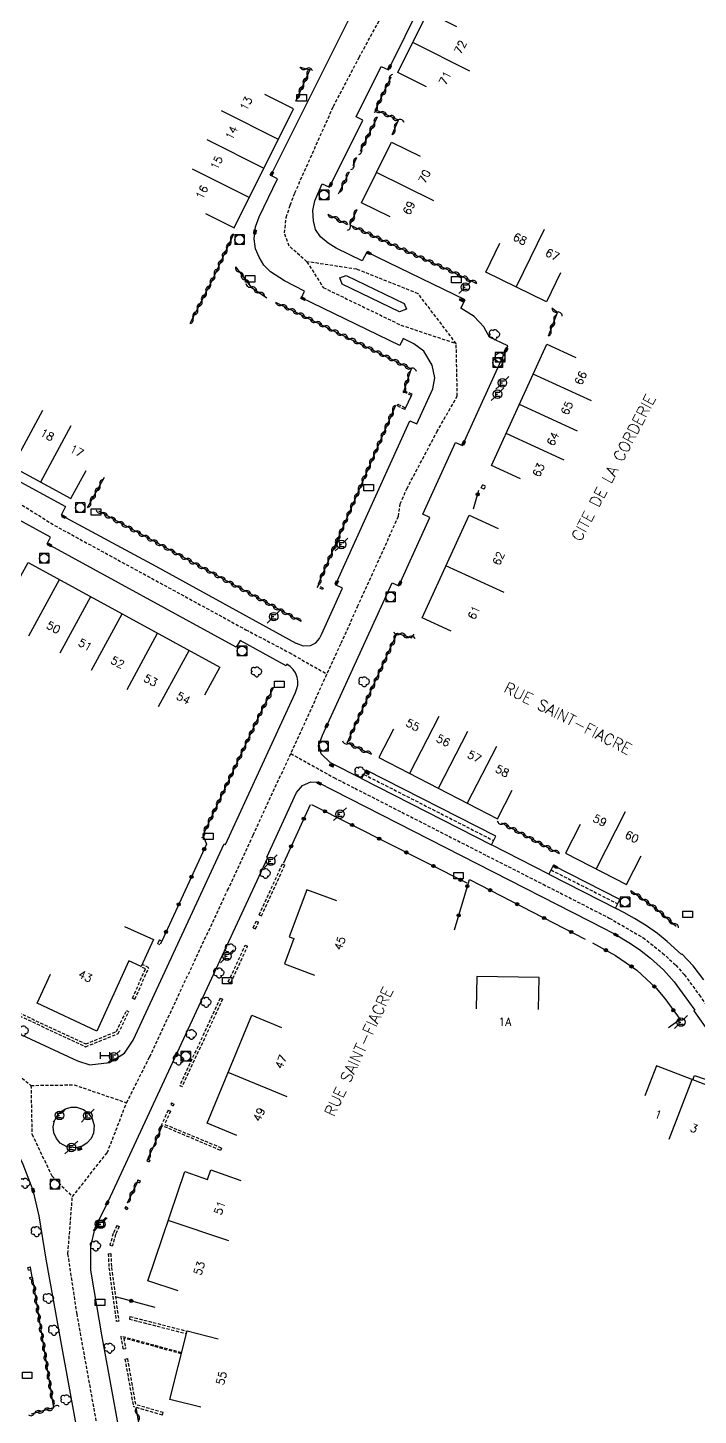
# Model space of a CAD drawing. Header units: millimetres. Extents: x 139999 to 141000, y 129000 to 130000.
# Drawn here: x 140169.9 to 140274.7, y 129657.5 to 129874.3 of the extents above; entities that cross this region are included whole.
import ezdxf
from ezdxf.enums import TextEntityAlignment as Align

# ---------------------------------------------------------------- set-up
doc = ezdxf.new("R2010")
doc.units = ezdxf.units.MM
doc.linetypes.add('DASHED', pattern=[0.75, 0.5, -0.25])
doc.layers.get('0').update_dxf_attribs({"linetype": 'CONTINUOUS'})
for name, color, linetype in [('W0001', 6, 'DASHED'), ('W0008', 7, 'CONTINUOUS'), ('W0100', 7, 'CONTINUOUS'), ('W0112', 1, 'DASHED'), ('W0300', 7, 'CONTINUOUS'), ('W0310', 3, 'CONTINUOUS'), ('W0322', 7, 'CONTINUOUS'), ('W0334', 7, 'CONTINUOUS'), ('W0400', 7, 'CONTINUOUS'), ('W0420', 7, 'CONTINUOUS'), ('W0471', 7, 'CONTINUOUS'), ('W0989', 7, 'CONTINUOUS'), ('W0991', 7, 'CONTINUOUS'), ('W1102', 7, 'CONTINUOUS'), ('w1471', 7, 'CONTINUOUS'), ('W1474', 7, 'CONTINUOUS')]:
    doc.layers.add(name, color=color, linetype=linetype)
doc.styles.get("Standard").update_dxf_attribs({"font": 'romans.shx', "width": 0.85})

# ---------------------------------------------------------------- blocks, each defined once
blk = doc.blocks.new('T300')
for p, q in [((-0.8, 0.51), (-0.86, 0.34)), ((-0.86, 0.34), (-0.86, 0.17)), ((-0.86, 0.17), (-0.74, 0.06)), ((-0.69, 0.63), (-0.8, 0.51)), ((-0.8, -0.06), (-0.74, 0.06)), ((-0.74, 0.06), (-0.69, 0.11)), ((-0.57, 0.69), (-0.69, 0.63)), ((-0.46, 0.69), (-0.57, 0.69)), ((-0.29, 0.63), (-0.46, 0.69)), ((-0.29, 0.63), (-0.17, 0.74)), ((-0.23, 0.57), (-0.29, 0.63)), ((-0.17, 0.74), (-0.06, 0.8)), ((-0.06, 0.8), (0.06, 0.8)), ((0.06, 0.8), (0.23, 0.74)), ((0.23, 0.74), (0.34, 0.63)), ((0.34, 0.63), (0.4, 0.51)), ((0.46, 0.46), (0.34, 0.46)), ((0.4, 0.51), (0.4, 0.46)), ((0.57, 0.4), (0.46, 0.46)), ((0.57, 0.4), (0.69, 0.29)), ((0.69, 0.29), (0.74, 0.17)), ((0.74, 0.06), (0.69, -0.17)), ((0.74, 0.17), (0.74, 0.06)), ((-0.8, -0.17), (-0.8, -0.06)), ((-0.8, -0.23), (-0.8, -0.17)), ((-0.74, -0.34), (-0.8, -0.23)), ((-0.69, -0.4), (-0.74, -0.34)), ((-0.51, -0.46), (-0.69, -0.4)), ((-0.4, -0.46), (-0.51, -0.46)), ((-0.4, -0.46), (-0.34, -0.46)), ((-0.34, -0.46), (-0.34, -0.4)), ((-0.34, -0.51), (-0.34, -0.46)), ((-0.29, -0.63), (-0.34, -0.51)), ((-0.17, -0.74), (-0.29, -0.63)), ((-0.06, -0.8), (-0.17, -0.74)), ((0.06, -0.8), (-0.06, -0.8)), ((0.17, -0.74), (0.06, -0.8)), ((0.23, -0.69), (0.17, -0.74)), ((0.29, -0.46), (0.23, -0.46)), ((0.29, -0.63), (0.23, -0.69)), ((0.46, -0.4), (0.29, -0.46)), ((0.34, -0.51), (0.29, -0.63)), ((0.34, -0.51), (0.34, -0.46)), ((0.57, -0.34), (0.46, -0.4)), ((0.63, -0.29), (0.57, -0.34)), ((0.69, -0.17), (0.63, -0.29))]:
    blk.add_line(p, q)
blk = doc.blocks.new('T400')
at = {"color": 0, "linetype": 'ByBlock', "lineweight": -2}
for p, q in [((-0.15, -0.25), (-0.15, 0.3)), ((-0.15, 0.3), (0.15, 0.3)), ((-0.15, 0.15), (0.15, 0.15)), ((-0.15, 0), (0.15, 0)), ((0.15, 0.3), (0.15, -0.25)), ((-0.15, -0.15), (0.15, -0.15)), ((-0.15, -0.25), (-0.15, -0.3)), ((-0.15, -0.3), (0.15, -0.3)), ((0.15, -0.3), (0.15, -0.25))]:
    blk.add_line(p, q, dxfattribs=at)
blk = doc.blocks.new('T420')
for p, q in [((0.75, 0.75), (-0.75, 0.75)), ((-0.75, 0.75), (-0.75, -0.75)), ((0.75, 0.75), (0.75, -0.75)), ((0.75, -0.75), (-0.75, -0.75))]:
    blk.add_line(p, q)
blk.add_ellipse((0, 0), major_axis=(-0.53, 0.53), ratio=1, start_param=3.926991, end_param=10.210176)
blk = doc.blocks.new('T1471')
at = {"color": 0, "linetype": 'Continuous', "flags": 128}
blk.add_lwpolyline([(-0.75, -0.5), (-0.75, 0.5), (0.75, 0.5), (0.75, -0.5), (-0.75, -0.5)], dxfattribs=at)
blk = doc.blocks.new('T471')
for p, q in [((-0.333334, 0.333334), (-0.333334, -0.333334)), ((-0.333334, 0.333334), (0.333334, 0.333334)), ((-0.333334, 0), (0, 0)), ((0.500001, 0.500001), (1.000002, 1.000002)), ((-0.500001, -0.500001), (-1.000002, -1.000002)), ((-0.333334, -0.333334), (0.333334, -0.333334))]:
    blk.add_line(p, q)
blk.add_ellipse((0, 0), major_axis=(0.471405, 0.471405), ratio=1, start_param=5.4977871438, end_param=11.780972451)
blk = doc.blocks.new('t322o')
at = {"color": 0, "linetype": 'Continuous'}
for radius in [0.25, 0.15]:
    blk.add_circle((0, 0), radius, dxfattribs=at)
blk = doc.blocks.new('t310o')
at = {"color": 0, "linetype": 'Continuous'}
for centre, start, end in [((-0.5, 0.38), 216.8699, 323.1304), ((0.5, -0.37), 36.8699, 143.1303)]:
    blk.add_arc(centre, 0.625, start, end, dxfattribs=at)
blk = doc.blocks.new('T1474')
at = {"color": 0, "linetype": 'Continuous', "flags": 128}
for points in [[(-0.75, -0.5), (-0.75, 0.5)], [(-0.75, 0), (0.75, 0)], [(0.75, 0), (0.75, -0.5), (0.75, 0.5)]]:
    blk.add_lwpolyline(points, dxfattribs=at)

msp = doc.modelspace()

# ---------------------------------------------------------------- linework, layer by layer
at = {"layer": 'W0001'}
for p, q in [((140222.46, 129757.62), (140242.74, 129747.28)), ((140251.72, 129742.7), (140262.12, 129737.41))]:
    msp.add_line(p, q, dxfattribs=at)
for points in [[(140166.72, 129712.07), (140170.42, 129709.03), (140177.17, 129709.12), (140185.37, 129706.33), (140188.98, 129713.49), (140201.17, 129739.52), (140205.17, 129748.14), (140212.75, 129764.61), (140218.9, 129778.11), (140221.49, 129783.82), (140227.88, 129797.93), (140228.14, 129799.86), (140229.18, 129802.24), (140233.87, 129811.11), (140237.07, 129816.72), (140236.9, 129824.92), (140230.95, 129832.71), (140221.34, 129836.53), (140213.56, 129837.71), (140210.78, 129840.14), (140210.05, 129842.21), (140210.34, 129844.63), (140210.96, 129846.56), (140211.66, 129848.44), (140217.7, 129861.96), (140221.72, 129869.61), (140227.28, 129879.82)], [(140213.56, 129837.71), (140216.1, 129833.67), (140228.26, 129827.8), (140236.9, 129824.92)], [(140000, 129673.34), (140003.42, 129679.55), (140010.02, 129691.54), (140018.09, 129706.14), (140026.48, 129721.39), (140034.7, 129736.38), (140044.43, 129753.99), (140046.88, 129758.44), (140052.76, 129767.05), (140057.42, 129775.4), (140069.03, 129800.22), (140081.41, 129828.71), (140087.44, 129836.5), (140116.22, 129822.68), (140128.43, 129822.01), (140133.73, 129818.46), (140139.93, 129814.44), (140163.96, 129802.89), (140174.11, 129796.51), (140204.02, 129780.22), (140210.81, 129776.64), (140216.7, 129773.28)], [(140211.04, 129760.89), (140217.78, 129757.11), (140221.04, 129755.45), (140241.68, 129744.92), (140250.47, 129740.46), (140260.82, 129735.18), (140266.09, 129732.12), (140269.14, 129729.71), (140271.23, 129727.81), (140272.55, 129726.34), (140274.88, 129723.16), (140279.81, 129716.19), (140283.16, 129711.28), (140284.46, 129709.11), (140285.88, 129706.26), (140288.94, 129699.08), (140292.63, 129690.36), (140299.35, 129674.46), (140306.38, 129657.84), (140312.86, 129642.51), (140316.64, 129633.57), (140318.76, 129626.14), (140319.05, 129620.25)], [(140170.42, 129709.03), (140170.58, 129701.42), (140173.68, 129694.91), (140176.9, 129691.66)], [(140189.39, 129605.15), (140188.73, 129612.12), (140186.85, 129622.61), (140184.54, 129635.23), (140180.37, 129658.11), (140177.62, 129673.32), (140176.2, 129682.77), (140176.9, 129691.66), (140182.35, 129698.51), (140185.37, 129706.33)]]:
    msp.add_lwpolyline(points, dxfattribs=at)
at = {"layer": 'W0008'}
for p, q in [((140222.07, 129756.98), (140242.4, 129746.59)), ((140251.36, 129742.03), (140262.13, 129736.56))]:
    msp.add_line(p, q, dxfattribs=at)
for points in [[(140141.45, 129818.14), (140175.83, 129799.47), (140175.13, 129798.12), (140189.92, 129790.12), (140211.85, 129778.11), (140211.87, 129778.12), (140212.99, 129777.69), (140214.1, 129777.73), (140214.94, 129778.19), (140215.51, 129778.83), (140215.86, 129779.46), (140219.14, 129786.72), (140218.04, 129787.22), (140229.65, 129812.83), (140230.75, 129812.38), (140233.24, 129817.86), (140233.53, 129819.55), (140233.12, 129821.55), (140231.86, 129823.71), (140230.25, 129824.9), (140228.6, 129825.69), (140228.06, 129824.64), (140212.69, 129832.08), (140213.18, 129833.12), (140210.06, 129834.7), (140207.85, 129836.12), (140206.85, 129837.15), (140206.1, 129838.42), (140205.51, 129839.73), (140205.33, 129841.29), (140205.54, 129843.13), (140206.12, 129844.69), (140208.97, 129850.63), (140207.93, 129851.15), (140222.98, 129881.32)], [(140275.59, 129725.55), (140273.94, 129727.69), (140272.23, 129729.56), (140272.1, 129729.46), (140269.86, 129731.51), (140268.34, 129732.78), (140266.62, 129733.98), (140264.75, 129735.12), (140263.12, 129736.02), (140261.8, 129736.74), (140262.45, 129738.07), (140252.07, 129743.37), (140251.36, 129742.03), (140242.4, 129746.59), (140243.09, 129747.96), (140222.82, 129758.29), (140222.1, 129756.95), (140222.07, 129756.98), (140217.24, 129759.44), (140215.78, 129760.81), (140215.45, 129762.32), (140215.99, 129763.73), (140226.86, 129787.53), (140227.95, 129787.09), (140232.78, 129797.74), (140231.69, 129798.25), (140236.81, 129809.44), (140237.89, 129808.98), (140244.98, 129824.56), (140244.99, 129824.58), (140242.11, 129825.93), (140241.23, 129827.51), (140239.71, 129829.17), (140237.6, 129830.45), (140238.28, 129831.77), (140222.91, 129839.21), (140222.22, 129837.86), (140218.11, 129839.83), (140216.89, 129840.6), (140215.67, 129841.6), (140214.9, 129842.76), (140214.6, 129844.07), (140214.5, 129845.68), (140214.79, 129847.19), (140215.96, 129849.88), (140217.1, 129849.34), (140222.32, 129859.79), (140221.27, 129860.36), (140225.18, 129868.22), (140226.3, 129867.7), (140231.52, 129878.21)], [(140224.24, 129833.38), (140228.75, 129831.18), (140229.12, 129830.27), (140228.02, 129829.86), (140219.06, 129834.19), (140218.69, 129835.19), (140219.72, 129835.55), (140224.24, 129833.38)], [(140152.06, 129724.74), (140177.68, 129712.86), (140179.64, 129712.25), (140182.7, 129712.6), (140185.05, 129714.09), (140186.4, 129716.1), (140186.78, 129716.88), (140200.63, 129746.78), (140200.81, 129746.68), (140211.76, 129770.41), (140211.99, 129771.01), (140212.12, 129771.58), (140212.12, 129772.16), (140212.02, 129772.81), (140211.75, 129773.5), (140211.41, 129774.02), (140210.92, 129774.49), (140210.41, 129774.84), (140210.3, 129774.58), (140203.15, 129778.52), (140202.52, 129777.47), (140172.98, 129793.64), (140173.49, 129794.69), (140162.5, 129800.67)], [(140049.77, 129757.4), (140051.7, 129759.76), (140054.4, 129761.12), (140057.73, 129761.01), (140058.96, 129760.58), (140094.42, 129744.1), (140129.45, 129727.79), (140136.1, 129724.94), (140146.43, 129720.14), (140152.96, 129716.62), (140157.14, 129713.4), (140161.99, 129708.44), (140166.52, 129702.02), (140169.14, 129696.73), (140170.74, 129692.65), (140171.67, 129688.66), (140172.73, 129681.88), (140175.14, 129668.62), (140180.49, 129639.27)], [(140186.65, 129641.8), (140181.51, 129670.07), (140180.29, 129677.09), (140179.76, 129680.19), (140179.78, 129683.85), (140180.45, 129686.78), (140182.53, 129691.02), (140199.03, 129726.47), (140207.45, 129744.62), (140207.27, 129744.71), (140211.91, 129754.8), (140212.88, 129755.86), (140214.16, 129756.45), (140215.19, 129756.38), (140260.11, 129733.49), (140261.9, 129732.53), (140263.89, 129731.38), (140265.54, 129730.28), (140267.29, 129728.93), (140269.31, 129727.1), (140270.99, 129725.21), (140272.24, 129723.49), (140274.18, 129720.8), (140274.02, 129720.7), (140276.7, 129716.94)], [(140177.53, 129705.63), (140178.66, 129705.25), (140179.33, 129704.76), (140179.98, 129703.87), (140180.3, 129702.78), (140180.2, 129701.59), (140179.82, 129700.73), (140179.17, 129699.99), (140178.43, 129699.52), (140177.49, 129699.26), (140176.02, 129699.42), (140174.99, 129700.03), (140174.39, 129700.73), (140173.99, 129701.65), (140173.89, 129702.56), (140174.08, 129703.51), (140174.52, 129704.35), (140175.02, 129704.89), (140175.81, 129705.38), (140176.73, 129705.63), (140177.53, 129705.63)]]:
    msp.add_lwpolyline(points, dxfattribs=at)
at = {"layer": 'W0100'}
for points in [[(140232.24, 129865.01), (140227.76, 129867.24), (140232.44, 129876.68), (140236.92, 129874.46)], [(140197.71, 129845.21), (140202.19, 129842.98), (140211.47, 129861.6), (140206.99, 129863.83)], [(140226.58, 129844.69), (140222.1, 129846.9), (140226.78, 129856.38), (140231.26, 129854.17)], [(140253.22, 129835.95), (140251.03, 129831.45), (140241.52, 129836.09), (140243.71, 129840.58)], [(140246.94, 129803.79), (140242.4, 129805.87), (140251.08, 129824.81), (140255.62, 129822.72)], [(140160.72, 129815.05), (140158.33, 129810.66), (140176.63, 129800.69), (140179.03, 129805.08)], [(140236.13, 129780.01), (140231.58, 129782.09), (140238.92, 129798.12), (140243.46, 129796.04)], [(140167.61, 129786.32), (140170, 129790.71), (140199.96, 129774.38), (140197.56, 129769.99)], [(140227.07, 129764.67), (140224.78, 129760.23), (140243.33, 129750.69), (140245.62, 129755.13)], [(140256.26, 129749.77), (140253.98, 129745.32), (140263.53, 129740.43), (140265.81, 129744.88)], [(140218.22, 129737.87), (140213.53, 129739.61), (140210.78, 129732.22), (140211.53, 129731.96), (140210.08, 129728), (140214.77, 129726.28)], [(140185.04, 129733.88), (140189.59, 129731.8), (140187.67, 129727.59), (140185.7, 129728.49), (140180.71, 129717.53), (140171.39, 129721.87), (140173.5, 129726.4)], [(140249.77, 129720.89), (140249.84, 129725.89), (140240.11, 129726.02), (140240.04, 129721.02)], [(140202.6, 129701.23), (140197.97, 129703.14), (140204.95, 129720.01), (140209.57, 129718.1)], [(140280.25, 129697.4), (140282.05, 129702.07), (140280.04, 129704.48), (140278.68, 129704.71), (140279.73, 129707.65), (140268.19, 129712.1), (140266.4, 129707.43)], [(140193.41, 129676.92), (140188.67, 129678.53), (140194.46, 129695.57), (140198.01, 129694.35), (140198.53, 129695.82), (140203.25, 129694.16)], [(140196.97, 129658.75), (140192.12, 129659.99), (140194.86, 129670.69), (140199.7, 129669.45)]]:
    msp.add_lwpolyline(points, dxfattribs=at)
at = {"layer": 'W0112'}
for p, q in [((140228.62, 129817.37), (140228.71, 129817.55)), ((140227.68, 129815.23), (140227.79, 129815.47)), ((140227.79, 129815.47), (140228.99, 129814.85)), ((140241.48, 129802.62), (140241.02, 129802.83)), ((140241.25, 129802.16), (140241.48, 129802.62)), ((140215.26, 129787.07), (140215.16, 129786.87)), ((140216.12, 129786.7), (140215.26, 129787.07)), ((140209.75, 129743.62), (140210.12, 129743.46)), ((140206.09, 129735.68), (140206.45, 129735.51)), ((140205.17, 129733.65), (140205.53, 129733.49)), ((140205.64, 129734.69), (140206, 129734.52)), ((140190.55, 129731.01), (140190.2, 129731.2)), ((140190.51, 129731.75), (140190.86, 129731.55)), ((140203.92, 129730.94), (140204.28, 129730.77)), ((140201.27, 129725.23), (140201.64, 129725.06)), ((140186.3, 129722.67), (140186.66, 129722.51)), ((140200.02, 129722.66), (140200.38, 129722.49)), ((140185.35, 129720.71), (140185.7, 129720.54)), ((140193.68, 129709.04), (140194.04, 129708.87)), ((140191.86, 129705.15), (140192.22, 129704.99)), ((140192.27, 129706.03), (140192.63, 129705.85)), ((140192.41, 129706.3), (140192.77, 129706.12)), ((140192.22, 129704.99), (140191.3, 129702.93)), ((140200.2, 129699.25), (140191.3, 129702.93)), ((140200.2, 129699.25), (140200.05, 129698.88)), ((140188.51, 129697.24), (140188.88, 129697.08)), ((140188.62, 129697.5), (140188.99, 129697.34)), ((140187.11, 129694.26), (140187.49, 129694.12)), ((140187.01, 129693.98), (140187.39, 129693.84)), ((140185.08, 129689.87), (140185.43, 129689.67)), ((140185.23, 129690.12), (140185.57, 129689.92)), ((140183.83, 129687.15), (140184.19, 129686.99)), ((140182.77, 129684.1), (140183.15, 129683.99)), ((140182.51, 129682.73), (140182.9, 129682.75)), ((140169.93, 129680.58), (140170.33, 129680.67)), ((140170.02, 129680.18), (140170.41, 129680.27)), ((140170.24, 129679.03), (140170.63, 129679.12)), ((140170.3, 129678.75), (140170.69, 129678.83)), ((140185.9, 129672.93), (140185.8, 129672.54)), ((140184.15, 129672.19), (140183.76, 129672.13)), ((140184.46, 129669.85), (140184.81, 129667.86)), ((140193.96, 129667.28), (140184.46, 129669.85)), ((140184.92, 129669.55), (140185.2, 129667.92)), ((140193.91, 129667.11), (140184.92, 129669.55)), ((140184.81, 129667.86), (140185.2, 129667.92)), ((140185.11, 129666.29), (140185.5, 129666.36)), ((140185.11, 129666.29), (140186.43, 129658.86)), ((140185.5, 129666.36), (140186.77, 129659.17)), ((140190.98, 129657.53), (140186.43, 129658.86)), ((140191.09, 129657.92), (140186.77, 129659.17)), ((140190.98, 129657.53), (140191.09, 129657.92))]:
    msp.add_line(p, q, dxfattribs=at)
for points in [[(140229.82, 129816.66), (140229.9, 129816.83), (140228.62, 129817.37)], [(140229.9, 129816.83), (140229.99, 129817), (140228.71, 129817.55)], [(140227.68, 129815.23), (140228.89, 129814.61), (140228.99, 129814.85)], [(140241.25, 129802.16), (140240.8, 129802.37), (140241.02, 129802.83)], [(140216.12, 129786.7), (140216.02, 129786.5), (140215.16, 129786.87)], [(140206.09, 129735.68), (140209.75, 129743.62)], [(140206.45, 129735.51), (140210.12, 129743.46)], [(140205.17, 129733.65), (140205.64, 129734.69)], [(140205.53, 129733.49), (140206, 129734.52)], [(140190.51, 129731.75), (140190.2, 129731.2)], [(140190.86, 129731.55), (140190.55, 129731.01)], [(140201.27, 129725.23), (140203.92, 129730.94)], [(140201.64, 129725.06), (140204.28, 129730.77)], [(140186.3, 129722.67), (140188.32, 129727.23), (140187.62, 129727.57)], [(140186.66, 129722.51), (140188.85, 129727.42), (140187.8, 129727.93)], [(140200.02, 129722.66), (140193.68, 129709.04)], [(140200.38, 129722.49), (140194.04, 129708.87)], [(140167.94, 129720.22), (140178.97, 129715.07), (140184.07, 129717.13), (140185.7, 129720.54)], [(140168.46, 129720.41), (140178.98, 129715.51), (140183.77, 129717.45), (140185.35, 129720.71)], [(140191.86, 129705.15), (140190.8, 129702.79)], [(140192.41, 129706.3), (140192.27, 129706.03)], [(140192.77, 129706.12), (140192.63, 129705.85)], [(140200.05, 129698.88), (140190.8, 129702.79)], [(140188.62, 129697.5), (140188.51, 129697.24)], [(140188.99, 129697.34), (140188.88, 129697.08)], [(140187.11, 129694.26), (140187.01, 129693.98)], [(140187.49, 129694.12), (140187.39, 129693.84)], [(140185.23, 129690.12), (140185.08, 129689.87)], [(140185.57, 129689.92), (140185.43, 129689.67)], [(140183.83, 129687.15), (140183.26, 129685.91), (140182.77, 129684.1)], [(140184.19, 129686.99), (140183.64, 129685.77), (140183.15, 129683.99)], [(140182.51, 129682.73), (140182.61, 129680.55), (140183.76, 129672.13)], [(140182.9, 129682.75), (140183.01, 129680.59), (140184.15, 129672.19)], [(140170.02, 129680.18), (140169.93, 129680.58)], [(140170.3, 129678.75), (140170.24, 129679.03)], [(140170.41, 129680.27), (140170.33, 129680.67)], [(140170.69, 129678.83), (140170.63, 129679.12)], [(140185.8, 129672.54), (140194.72, 129670.26)], [(140185.9, 129672.93), (140194.82, 129670.65)]]:
    msp.add_lwpolyline(points, dxfattribs=at)
at = {"layer": 'W0310'}
for p, q in [((140224.54, 129860.29), (140221.89, 129854.94)), ((140221.31, 129853.92), (140220.72, 129852.7)), ((140220.17, 129851.7), (140218.43, 129848.23)), ((140216.84, 129845.12), (140219.86, 129843.51)), ((140227.39, 129815.25), (140215.32, 129787.31)), ((140179.26, 129799.32), (140181.9, 129804.05)), ((140212.68, 129781.49), (140181.04, 129798.72)), ((140253.05, 129745.22), (140244.02, 129750.01)), ((140190.89, 129702.68), (140189.87, 129700.27)), ((140189.49, 129699.3), (140188.67, 129697.62)), ((140187.03, 129693.87), (140185.45, 129690.65))]:
    msp.add_line(p, q, dxfattribs=at)
for points in [[(140212.48, 129868.1), (140214, 129867.68), (140211.78, 129862.74)], [(140226.88, 129857.6), (140227.89, 129859.82), (140224.27, 129861.44), (140226.75, 129866.57)], [(140221.38, 129845.8), (140220.26, 129843.44), (140225.83, 129840.86), (140236.11, 129836.22), (140240.06, 129834.31)], [(140202.08, 129841.99), (140198.79, 129834.95), (140195.27, 129828.03)], [(140202.41, 129836.89), (140203.58, 129835.32), (140204.84, 129833.74), (140207.3, 129832.07)], [(140208.67, 129831.36), (140217.2, 129827.18), (140229.84, 129820.97), (140228.71, 129817.55)], [(140251.31, 129826.13), (140252.74, 129829.77), (140251.87, 129830.44)], [(140223.67, 129760.75), (140219.84, 129762.53), (140227.69, 129779.68), (140229.91, 129778.96), (140230.31, 129779.54)], [(140208.36, 129771.2), (140206.48, 129767.58), (140197.27, 129748.11)], [(140264.17, 129739.48), (140268, 129736.77), (140271.3, 129733.92)], [(140170.67, 129678.8), (140173.97, 129658.65), (140170.47, 129657.7)], [(140190.11, 129647.11), (140189.11, 129647.49), (140188.71, 129648.32), (140186.88, 129658.7)]]:
    msp.add_lwpolyline(points, dxfattribs=at)
at = {"layer": 'W0322'}
for p, q in [((140239.6, 129799.09), (140240.45, 129802.03)), ((140214.06, 129752.85), (140209.88, 129743.75)), ((140214.26, 129752.92), (140238.54, 129740.68)), ((140183.79, 129675.99), (140189.77, 129674.39))]:
    msp.add_line(p, q, dxfattribs=at)
for points in [[(140197.27, 129748.11), (140197.88, 129746.73), (140190.86, 129731.55)], [(140236.61, 129733.33), (140238.96, 129741.21), (140257.06, 129731.87)], [(140258.22, 129731.3), (140261.79, 129729.35), (140265.15, 129727.05), (140268.15, 129724.21), (140269.49, 129722.63), (140271.9, 129719.32), (140270.07, 129718.05)]]:
    msp.add_lwpolyline(points, dxfattribs=at)
at = {"layer": 'W0334'}
msp.add_line((140273.88, 129709.91), (140274.14, 129710.59), dxfattribs=at)
for points in [[(140228.99, 129814.85), (140229.9, 129816.83)], [(140274.14, 129710.59), (140275.82, 129709.99)], [(140189.87, 129700.27), (140189.49, 129699.3)], [(140170.63, 129679.12), (140170.41, 129680.27)]]:
    msp.add_lwpolyline(points, dxfattribs=at)
at = {"layer": 'W1102'}
for p, q in [((140239.05, 129867.49), (140230.09, 129871.93)), ((140200.14, 129861.3), (140209.09, 129856.84)), ((140197.9, 129856.79), (140206.85, 129852.33)), ((140195.61, 129852.21), (140204.56, 129847.74)), ((140233.4, 129847.21), (140224.44, 129851.64)), ((140250.67, 129842.75), (140246.29, 129833.76)), ((140258.02, 129815.95), (140248.93, 129820.12)), ((140172.25, 129814.46), (140167.47, 129805.68)), ((140255.86, 129811.24), (140246.77, 129815.4)), ((140176.67, 129812.06), (140171.89, 129803.27)), ((140253.77, 129806.69), (140244.68, 129810.86)), ((140244.39, 129786.04), (140235.29, 129790.2)), ((140170.08, 129779.27), (140174.86, 129788.05)), ((140174.99, 129776.6), (140179.78, 129785.38)), ((140179.91, 129773.91), (140184.7, 129782.7)), ((140185.44, 129770.9), (140190.22, 129779.68)), ((140190.37, 129768.21), (140195.16, 129776.99)), ((140234.16, 129766.65), (140229.59, 129757.75)), ((140238.67, 129764.33), (140234.1, 129755.43)), ((140243.19, 129762), (140238.62, 129753.11)), ((140263.33, 129751.77), (140258.77, 129742.87)), ((140210.49, 129707.23), (140201.24, 129711.05)), ((140270.2, 129700.61), (140273.79, 129709.94)), ((140201.34, 129684.73), (140191.87, 129687.94))]:
    msp.add_line(p, q, dxfattribs=at)

# ---------------------------------------------------------------- block references
at = {"layer": 'W0300'}
for p in [(140242.93, 129826.32), (140205.72, 129773.63), (140222.54, 129772.07), (140221.89, 129757.98), (140207.09, 129742.14), (140201.65, 129730.36), (140199.84, 129726.59), (140197.82, 129722), (140169.24, 129717.55), (140195.52, 129716.99), (140193.52, 129712.99), (140169.52, 129693.73), (140171.3, 129686.18), (140180.56, 129683.94), (140173.2, 129675.74), (140174.02, 129670.77), (140182.74, 129667.98), (140175.96, 129659.92)]:
    msp.add_blockref('T300', p, dxfattribs=at)
at = {"layer": 'W0310'}
for p, rotation in [((140213.44, 129867.83), 344.7576110505482), ((140213.62, 129866.84), 245.7818895651757), ((140213.01, 129865.47), 245.7818895651757), ((140225.84, 129864.68), 64.24503066870676), ((140226.49, 129866.03), 64.24503066870676), ((140212.39, 129864.11), 245.7818895651757), ((140225.18, 129863.33), 64.24503066870676), ((140224.53, 129861.98), 64.24503066870676), ((140225.09, 129861.07), 155.9199408208495), ((140226.46, 129860.46), 155.9199408208495), ((140223.43, 129858.05), 243.6364785831689), ((140224.1, 129859.4), 243.6364785831689), ((140227.3, 129858.51), 65.6747744508466), ((140227.83, 129859.85), 155.9199408208495), ((140222.77, 129856.71), 243.6364785831689), ((140222.1, 129855.37), 243.6364785831689), ((140220.88, 129853.02), 244.1715241134775), ((140219.05, 129849.47), 243.38220995986), ((140219.72, 129850.81), 243.38220995986), ((140220.95, 129844.9), 244.7569988074443), ((140217.73, 129844.65), 331.9502228029862), ((140219.05, 129843.94), 331.9502228029862), ((140220.31, 129843.54), 244.7569988074443), ((140201.66, 129841.09), 244.9509505834489), ((140221.52, 129842.86), 335.169272840819), ((140222.88, 129842.23), 335.169272840819), ((140224.24, 129841.6), 335.169272840819), ((140225.6, 129840.97), 335.169272840819), ((140200.39, 129838.37), 244.9509505834489), ((140201.03, 129839.73), 244.9509505834489), ((140226.97, 129840.35), 335.6953095457087), ((140228.34, 129839.73), 335.6953095457087), ((140229.7, 129839.11), 335.6953095457087), ((140199.76, 129837.01), 244.9509505834489), ((140231.07, 129838.49), 335.6953095457087), ((140232.44, 129837.88), 335.6953095457087), ((140233.8, 129837.26), 335.6953095457087), ((140235.17, 129836.64), 335.6953095457087), ((140198.46, 129834.3), 243.055512121503), ((140199.12, 129835.65), 244.9509505834489), ((140203, 129836.09), 306.5714481406491), ((140203.91, 129834.89), 308.7042262268048), ((140236.53, 129836.01), 334.2172254786012), ((140237.88, 129835.36), 334.2172254786012), ((140239.23, 129834.71), 334.2172254786012), ((140197.79, 129832.97), 243.055512121503), ((140204.86, 129833.73), 325.8020010613284), ((140206.1, 129832.88), 325.8020010613284), ((140196.43, 129830.29), 243.055512121503), ((140197.11, 129831.63), 243.055512121503), ((140209.57, 129830.92), 333.8750013869201), ((140210.92, 129830.26), 333.8750013869201), ((140195.75, 129828.95), 243.055512121503), ((140212.27, 129829.6), 333.8750013869201), ((140213.61, 129828.94), 333.8750013869201), ((140214.96, 129828.28), 333.8750013869201), ((140252.23, 129828.46), 68.45428927575335), ((140252.67, 129829.83), 142.4536292242202), ((140216.31, 129827.62), 333.8750013869201), ((140217.65, 129826.96), 333.816771848258), ((140219, 129826.3), 333.816771848258), ((140251.68, 129827.06), 68.45428927575335), ((140220.35, 129825.64), 333.816771848258), ((140221.69, 129824.98), 333.816771848258), ((140223.04, 129824.31), 333.816771848258), ((140224.38, 129823.65), 333.816771848258), ((140225.73, 129822.99), 333.816771848258), ((140227.08, 129822.33), 333.816771848258), ((140228.42, 129821.66), 333.816771848258), ((140229.77, 129821), 333.816771848258), ((140229.39, 129819.62), 251.6556657269364), ((140228.92, 129818.2), 251.6556657269364), ((140226.4, 129812.96), 246.6289758679125), ((140226.99, 129814.33), 246.6289758679125), ((140225.21, 129810.2), 246.6289758679125), ((140225.8, 129811.58), 246.6289758679125), ((140224.61, 129808.83), 246.6289758679125), ((140223.42, 129806.07), 246.6289758679125), ((140224.02, 129807.45), 246.6289758679125), ((140222.83, 129804.7), 246.6289758679125), ((140181.21, 129802.81), 60.82419465229304), ((140221.64, 129801.94), 246.6289758679125), ((140222.23, 129803.32), 246.6289758679125), ((140179.74, 129800.19), 60.82419465229304), ((140180.48, 129801.5), 60.82419465229304), ((140221.04, 129800.57), 246.6289758679125), ((140181.51, 129798.46), 151.4320204297331), ((140182.82, 129797.74), 151.4320204297331), ((140219.85, 129797.81), 246.6289758679125), ((140220.45, 129799.19), 246.6289758679125), ((140184.14, 129797.03), 151.4320204297331), ((140185.46, 129796.31), 151.4320204297331), ((140186.78, 129795.59), 151.4320204297331), ((140218.66, 129795.06), 246.6289758679125), ((140219.26, 129796.43), 246.6289758679125), ((140188.09, 129794.88), 151.4320204297331), ((140189.41, 129794.16), 151.4320204297331), ((140190.73, 129793.44), 151.4320204297331), ((140218.07, 129793.68), 246.6289758679125), ((140192.05, 129792.72), 151.4320204297331), ((140193.36, 129792.01), 151.4320204297331), ((140194.68, 129791.29), 151.4320204297331), ((140216.88, 129790.93), 246.6289758679125), ((140217.47, 129792.3), 246.6289758679125), ((140196, 129790.57), 151.4320204297331), ((140197.32, 129789.85), 151.4320204297331), ((140198.63, 129789.14), 151.4320204297331), ((140216.28, 129789.55), 246.6289758679125), ((140199.95, 129788.42), 151.4320204297331), ((140201.27, 129787.7), 151.4320204297331), ((140202.58, 129786.98), 151.4320204297331), ((140215.69, 129788.17), 246.6289758679125), ((140203.9, 129786.27), 151.4320204297331), ((140205.22, 129785.55), 151.4320204297331), ((140206.54, 129784.83), 151.4320204297331), ((140207.85, 129784.12), 151.4320204297331), ((140209.17, 129783.4), 151.4320204297331), ((140210.49, 129782.68), 151.4320204297331), ((140211.81, 129781.96), 151.4320204297331), ((140227.24, 129778.7), 65.40684406547541), ((140228.09, 129779.55), 342.0069078443013), ((140229.52, 129779.09), 342.0069078443013), ((140225.99, 129775.97), 65.40684406547541), ((140226.62, 129777.34), 65.40684406547541), ((140225.37, 129774.61), 65.40684406547541), ((140224.12, 129771.88), 65.40684406547541), ((140224.74, 129773.24), 65.40684406547541), ((140207.9, 129770.31), 242.5486147974109), ((140222.87, 129769.15), 65.40684406547541), ((140223.5, 129770.51), 65.40684406547541), ((140206.52, 129767.65), 242.5486147974109), ((140207.21, 129768.98), 242.5486147974109), ((140222.25, 129767.79), 65.40684406547541), ((140205.23, 129764.94), 244.6685578161975), ((140205.88, 129766.29), 244.6685578161975), ((140221, 129765.06), 65.40684406547541), ((140221.62, 129766.42), 65.40684406547541), ((140204.59, 129763.58), 244.6685578161975), ((140220.38, 129763.7), 65.40684406547541), ((140203.31, 129760.87), 244.6685578161975), ((140203.95, 129762.23), 244.6685578161975), ((140220.05, 129762.44), 154.9945182576981), ((140221.4, 129761.81), 154.9945182576981), ((140222.76, 129761.17), 154.9945182576981), ((140202.67, 129759.52), 244.6685578161975), ((140201.38, 129756.8), 244.6685578161975), ((140202.02, 129758.16), 244.6685578161975), ((140200.1, 129754.09), 244.6685578161975), ((140200.74, 129755.45), 244.6685578161975), ((140199.46, 129752.74), 244.6685578161975), ((140198.17, 129750.03), 244.6685578161975), ((140198.82, 129751.38), 244.6685578161975), ((140244.21, 129749.91), 152.0275647315816), ((140197.53, 129748.67), 244.6685578161975), ((140245.54, 129749.21), 152.0275647315816), ((140246.86, 129748.51), 152.0275647315816), ((140248.19, 129747.8), 152.0275647315816), ((140249.51, 129747.1), 152.0275647315816), ((140250.84, 129746.4), 152.0275647315816), ((140252.16, 129745.69), 152.0275647315816), ((140264.98, 129738.9), 324.6950006317518), ((140266.21, 129738.04), 324.6950006317518), ((140267.43, 129737.17), 324.6950006317518), ((140268.61, 129736.24), 319.2946984872013), ((140269.75, 129735.26), 319.2946984872013), ((140270.88, 129734.29), 319.2946984872013), ((140189.91, 129700.38), 246.9796583681177), ((140190.5, 129701.76), 246.9796583681177), ((140189.05, 129698.4), 243.8325223804413), ((140185.93, 129691.63), 243.8057939751162), ((140186.59, 129692.97), 243.8057939751162), ((140170.83, 129677.81), 279.2981007202492), ((140171.07, 129676.33), 279.2981007202492), ((140171.32, 129674.85), 279.2981007202492), ((140171.56, 129673.37), 279.2981007202492), ((140171.8, 129671.89), 279.2981007202492), ((140172.04, 129670.41), 279.2981007202492), ((140172.29, 129668.93), 279.2981007202492), ((140172.53, 129667.45), 279.2981007202492), ((140172.77, 129665.97), 279.2981007202492), ((140173.01, 129664.49), 279.2981007202492), ((140173.26, 129663.01), 279.2981007202492), ((140173.5, 129661.53), 279.2981007202492), ((140173.74, 129660.05), 279.2981007202492), ((140170.99, 129657.84), 195.2551421033883), ((140172.44, 129658.24), 195.2551421033883), ((140173.88, 129658.63), 195.2551421033883), ((140187.06, 129657.68), 99.97354481227573)]:
    msp.add_blockref('t310o', p, dxfattribs=dict(at, rotation=rotation))
at = {"layer": 'W0322'}
for p, rotation in [((140240.26, 129801.37), 73.78996517256483), ((140213.07, 129750.7), 245.3325854241514), ((140216.38, 129751.85), 333.2313906569682), ((140220.62, 129749.71), 333.2313906569682), ((140197.51, 129745.95), 245.1865842093059), ((140211.09, 129746.38), 245.3325854241514), ((140224.86, 129747.57), 333.2313906569682), ((140229.1, 129745.43), 333.2313906569682), ((140195.52, 129741.63), 245.1865842093059), ((140233.34, 129743.3), 333.2313906569682), ((140237.58, 129741.16), 333.2313906569682), ((140238.64, 129740.16), 73.39495269271993), ((140242.21, 129739.53), 332.725222639426), ((140193.52, 129737.32), 245.1865842093059), ((140246.43, 129737.35), 332.725222639426), ((140237.29, 129735.6), 73.39495269271993), ((140250.65, 129735.18), 332.725222639426), ((140191.53, 129733.01), 245.1865842093059), ((140254.87, 129733), 332.725222639426), ((140260.3, 129730.16), 331.3288542239718), ((140264.31, 129727.62), 325.677161079796), ((140267.87, 129724.48), 316.6247663741178), ((140270.83, 129720.78), 306.1222358416088), ((140186.09, 129675.37), 345.0584943900708)]:
    msp.add_blockref('t322o', p, dxfattribs=dict(at, rotation=rotation))
at = {"layer": 'W0400'}
for p, rotation in [((140226.5, 129868.1), 154.3907345506302), ((140208.07, 129851.45), 334.1030300184424), ((140217.28, 129849.72), 153.2107482089556), ((140205.45, 129842.36), 354.324583099924), ((140223.28, 129839.03), 244.3941982980639), ((140212.95, 129831.95), 64.32319356656994), ((140237.76, 129831.68), 64.31973004889001), ((140244.7, 129823.93), 155.4362119443682), ((140238.08, 129809.39), 155.5300559741855), ((140175.56, 129797.88), 241.1733911353109), ((140173.33, 129793.45), 61.30975420967404), ((140218.22, 129787.58), 335.3915638566536), ((140228.12, 129787.47), 155.2689484652457), ((140216.67, 129765.23), 155.9987724072438), ((140217.43, 129759.01), 62.90993815162285), ((140222.99, 129757.86), 63.06935434861828), ((140215.48, 129756.23), 63.07889964721333), ((140252.4, 129743.2), 242.9279567177039), ((140261.89, 129732.53), 61.15118219700522), ((140193.15, 129713.84), 155.1363270453182), ((140178.07, 129699.1), 105.6825525582396), ((140170.75, 129692.65), 14.03624346792649), ((140182.35, 129690.65), 153.5602335489798)]:
    msp.add_blockref('T400', p, dxfattribs=dict(at, rotation=rotation))
at = {"layer": 'W0420'}
for p in [(140216.22, 129848.13), (140203.02, 129841.14), (140243.36, 129821.93), (140243.75, 129822.75), (140178.11, 129799.27), (140172.49, 129791.35), (140226.62, 129785.34), (140203.42, 129776.9), (140216.11, 129762.02), (140263.28, 129737.7), (140194.62, 129713.58), (140174.15, 129693.58)]:
    msp.add_blockref('T420', p, dxfattribs=at)
at = {"layer": 'W0471'}
for p in [(140238.32, 129833.75), (140243.36, 129817.01), (140244.11, 129818.77), (140218.98, 129793.53), (140208.37, 129782.26), (140218.73, 129751.4), (140207.9, 129744.04), (140201.07, 129729.2), (140272.03, 129718.93), (140183.36, 129713.5), (140174.88, 129704.35), (140179.3, 129704.3), (140176.74, 129699.33), (140181.12, 129687.39), (140181.33, 129687.34)]:
    msp.add_blockref('T471', p, dxfattribs=at)
at = {"layer": 'w1471'}
for p in [(140212.73, 129863.3), (140204.69, 129835.03), (140236.9, 129834.91), (140223.23, 129802.39), (140180.58, 129798.59), (140209.24, 129771.69), (140198.15, 129747.96), (140237.25, 129741.8), (140273.08, 129735.74), (140201.09, 129725.4), (140181.21, 129675.16), (140169.83, 129663.73)]:
    msp.add_blockref('T1471', p, dxfattribs=at)
at = {"layer": 'W1474'}
msp.add_blockref('T1474', (140182.02, 129713.71), dxfattribs=at)

# ---------------------------------------------------------------- texts
at = {"layer": 'W0989'}
for s, rotation, p in [('CITE DE LA CORDERIE', 62.2903, (140261.49, 129805.53)), ('RUE SAINT-FIACRE', 333.094, (140254.36, 129766.38)), ('RUE SAINT-FIACRE', 64.9021, (140221.66, 129714.32))]:
    msp.add_text(s, height=1.75, rotation=rotation, dxfattribs=at).set_placement(p, align=Align.MIDDLE)
at = {"layer": 'W0991'}
for s, rotation, p in [('72', 63.6246, (140237.54, 129871.21)), ('71', 63.623, (140235.16, 129866.4)), ('13', 63.5138, (140204.05, 129862.4)), ('14', 63.5159, (140201.77, 129857.84)), ('15', 63.5139, (140199.44, 129853.16)), ('70', 63.6967, (140231.94, 129851.01)), ('16', 63.5144, (140197.15, 129848.57)), ('69', 63.695, (140229.51, 129846.11)), ('68', 334.0016, (140246.87, 129841.26)), ('67', 333.9988, (140251.93, 129838.8)), ('66', 65.3719, (140256.36, 129819.53)), ('65', 65.3712, (140254.21, 129814.84)), ('18', 331.4148, (140172.96, 129810.66)), ('64', 65.3728, (140252.01, 129810.03)), ('17', 331.413, (140177.58, 129808.14)), ('63', 65.375, (140249.78, 129805.17)), ('62', 65.4141, (140243.52, 129791.36)), ('61', 65.4126, (140239.65, 129782.9)), ('50', 331.4132, (140173.95, 129780.58)), ('51', 331.4141, (140178.91, 129777.87)), ('52', 331.414, (140183.97, 129775.12)), ('53', 331.4135, (140189.13, 129772.31)), ('54', 331.4135, (140194.27, 129769.51)), ('55', 332.7901, (140230.13, 129765.34)), ('56', 332.7914, (140234.88, 129762.9)), ('57', 332.7911, (140239.75, 129760.4)), ('58', 332.7931, (140244.11, 129758.15)), ('59', 332.8691, (140259.37, 129750.42)), ('60', 332.8702, (140264.37, 129747.86)), ('45', 69.8297, (140218.72, 129731.23)), ('43', 335.0279, (140178.93, 129726.08)), ('1A', 359.1936, (140244.5, 129718.96)), ('47', 67.5345, (140209.51, 129712.71)), ('49', 67.5332, (140206.1, 129704.48)), ('1', 338.9292, (140268.47, 129704.49)), ('3', 338.9292, (140274.07, 129702.34)), ('51', 71.2532, (140199.93, 129689.92)), ('53', 71.2508, (140196.73, 129680.48)), ('55', 75.6832, (140200.2, 129663.31))]:
    msp.add_text(s, height=1.25, rotation=rotation, dxfattribs=at).set_placement(p, align=Align.MIDDLE)

doc.saveas('drawing.dxf')
